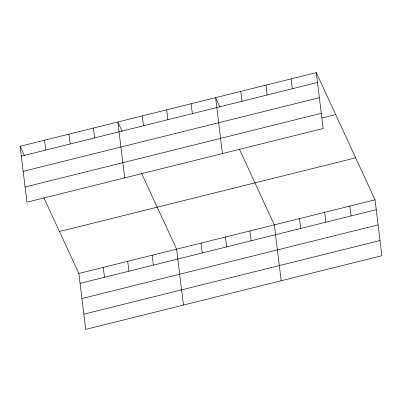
<?xml version="1.0" encoding="UTF-8"?>
<svg xmlns="http://www.w3.org/2000/svg" width="402" height="402" viewBox="0 0 402 402"><rect width="100%" height="100%" fill="white"/><g stroke="black" fill="none" stroke-linecap="round" stroke-linejoin="round"><path stroke-width="0.6" d="M316.289 72.621L323.153 128.529L26.964 202.186L20.1 146.283L316.289 72.621L375.036 199.814L381.9 255.717L85.711 329.379L78.847 273.471L43.838 197.678M21.311 156.152L317.5 82.49M23.175 171.342L319.364 97.686M25.1 186.995L321.288 113.334M321.886 118.022L335.675 114.595M59.461 231.502L355.649 157.84M78.847 273.471L375.036 199.814M80.058 283.345L376.247 209.683M81.923 298.535L378.111 224.874M83.847 314.188L380.036 240.527M219.979 107.178L215.583 97.666L222.447 153.574M239.326 149.067L274.33 224.859L281.194 280.762M122.238 131.489L117.841 121.972L124.705 177.88M141.584 173.373L176.589 249.165L183.453 305.068M20.1 146.283L24.492 155.795M349.861 206.075L351.072 215.944M324.685 212.336L325.896 222.205M291.113 78.882L292.324 88.752M299.505 218.598L300.721 228.467M265.938 85.144L267.149 95.013M240.763 91.405L241.974 101.274M249.898 230.934L251.109 240.803M225.462 237.009L226.673 246.883M191.151 103.741L192.362 113.615M201.025 243.089L202.236 252.958M166.714 109.821L167.925 119.69M142.278 115.897L143.489 125.766M152.152 255.24L153.368 265.114M127.72 261.32L128.931 271.189M93.405 128.052L94.621 137.921M103.284 267.395L104.495 277.264M68.973 134.127L70.184 143.996M44.537 140.203L45.748 150.077"/></g></svg>
